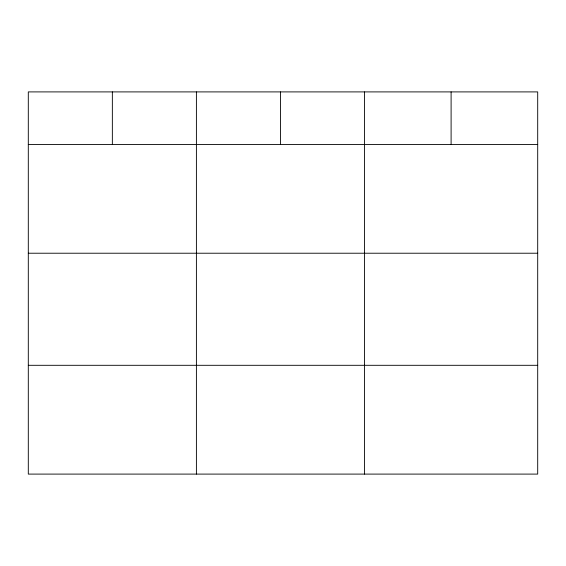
<?xml version="1.0" encoding="UTF-8"?>
<svg xmlns="http://www.w3.org/2000/svg" width="566" height="566" viewBox="0 0 566 566"><rect width="100%" height="100%" fill="white"/><g stroke="black" fill="none" stroke-linecap="round" stroke-linejoin="round"><path stroke-width="0.85" d="M537.7 253.221L537.7 91.904L28.3 91.904L28.3 474.096L537.7 474.096L537.7 253.221L28.3 253.221M28.3 144.429L537.7 144.429M28.3 365.303L537.7 365.303M451.102 91.904L451.102 144.429M364.504 91.904L364.504 474.096M280.453 91.904L280.453 144.429M196.402 91.904L196.402 474.096M112.351 91.904L112.351 144.429"/></g></svg>
